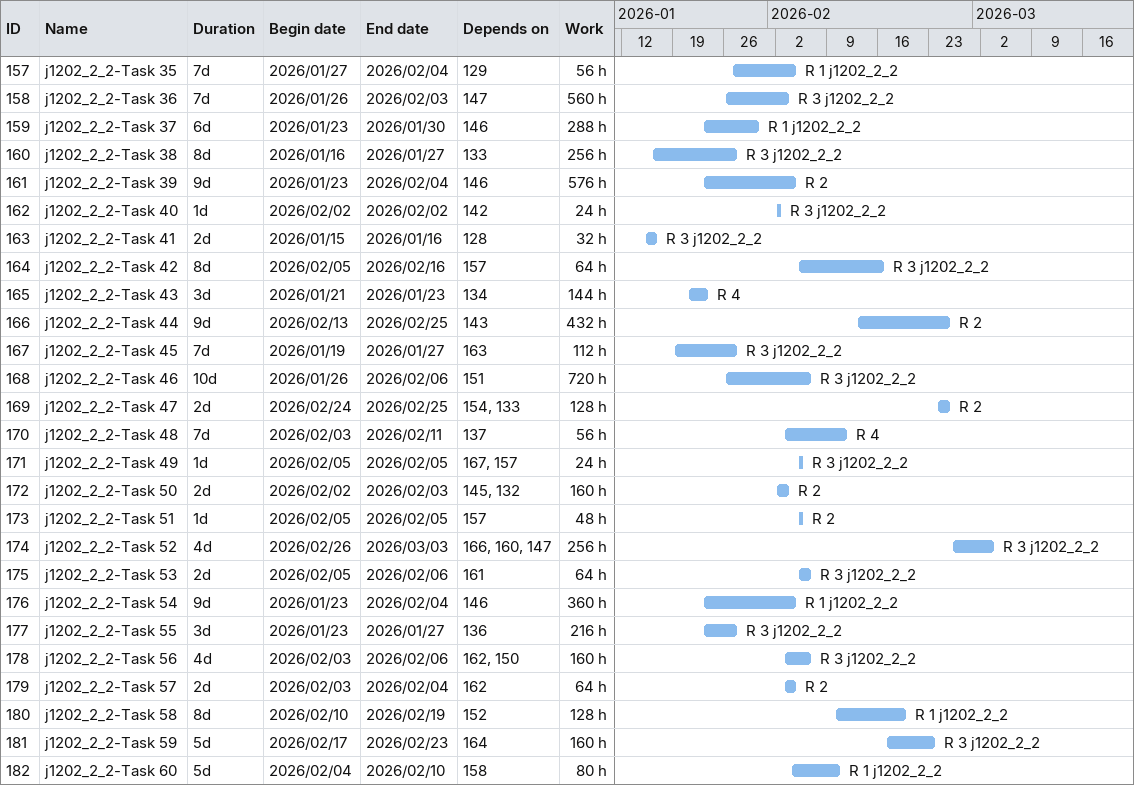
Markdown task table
| ID | Task | Duration | Start | Finish | Predecessors | Resources | Work (h) |
|---|---|---|---|---|---|---|---|
| 157 | j1202_2_2-Task 35 | 7d | 2026-01-27 | 2026-02-04 | 129 | R 1 j1202_2_2 | 56 |
| 158 | j1202_2_2-Task 36 | 7d | 2026-01-26 | 2026-02-03 | 147 | R 3 j1202_2_2 | 560 |
| 159 | j1202_2_2-Task 37 | 6d | 2026-01-23 | 2026-01-30 | 146 | R 1 j1202_2_2 | 288 |
| 160 | j1202_2_2-Task 38 | 8d | 2026-01-16 | 2026-01-27 | 133 | R 3 j1202_2_2 | 256 |
| 161 | j1202_2_2-Task 39 | 9d | 2026-01-23 | 2026-02-04 | 146 | R 2 | 576 |
| 162 | j1202_2_2-Task 40 | 1d | 2026-02-02 | 2026-02-02 | 142 | R 3 j1202_2_2 | 24 |
| 163 | j1202_2_2-Task 41 | 2d | 2026-01-15 | 2026-01-16 | 128 | R 3 j1202_2_2 | 32 |
| 164 | j1202_2_2-Task 42 | 8d | 2026-02-05 | 2026-02-16 | 157 | R 3 j1202_2_2 | 64 |
| 165 | j1202_2_2-Task 43 | 3d | 2026-01-21 | 2026-01-23 | 134 | R 4 | 144 |
| 166 | j1202_2_2-Task 44 | 9d | 2026-02-13 | 2026-02-25 | 143 | R 2 | 432 |
| 167 | j1202_2_2-Task 45 | 7d | 2026-01-19 | 2026-01-27 | 163 | R 3 j1202_2_2 | 112 |
| 168 | j1202_2_2-Task 46 | 10d | 2026-01-26 | 2026-02-06 | 151 | R 3 j1202_2_2 | 720 |
| 169 | j1202_2_2-Task 47 | 2d | 2026-02-24 | 2026-02-25 | 154, 133 | R 2 | 128 |
| 170 | j1202_2_2-Task 48 | 7d | 2026-02-03 | 2026-02-11 | 137 | R 4 | 56 |
| 171 | j1202_2_2-Task 49 | 1d | 2026-02-05 | 2026-02-05 | 167, 157 | R 3 j1202_2_2 | 24 |
| 172 | j1202_2_2-Task 50 | 2d | 2026-02-02 | 2026-02-03 | 145, 132 | R 2 | 160 |
| 173 | j1202_2_2-Task 51 | 1d | 2026-02-05 | 2026-02-05 | 157 | R 2 | 48 |
| 174 | j1202_2_2-Task 52 | 4d | 2026-02-26 | 2026-03-03 | 166, 160, 147 | R 3 j1202_2_2 | 256 |
| 175 | j1202_2_2-Task 53 | 2d | 2026-02-05 | 2026-02-06 | 161 | R 3 j1202_2_2 | 64 |
| 176 | j1202_2_2-Task 54 | 9d | 2026-01-23 | 2026-02-04 | 146 | R 1 j1202_2_2 | 360 |
| 177 | j1202_2_2-Task 55 | 3d | 2026-01-23 | 2026-01-27 | 136 | R 3 j1202_2_2 | 216 |
| 178 | j1202_2_2-Task 56 | 4d | 2026-02-03 | 2026-02-06 | 162, 150 | R 3 j1202_2_2 | 160 |
| 179 | j1202_2_2-Task 57 | 2d | 2026-02-03 | 2026-02-04 | 162 | R 2 | 64 |
| 180 | j1202_2_2-Task 58 | 8d | 2026-02-10 | 2026-02-19 | 152 | R 1 j1202_2_2 | 128 |
| 181 | j1202_2_2-Task 59 | 5d | 2026-02-17 | 2026-02-23 | 164 | R 3 j1202_2_2 | 160 |
| 182 | j1202_2_2-Task 60 | 5d | 2026-02-04 | 2026-02-10 | 158 | R 1 j1202_2_2 | 80 |
